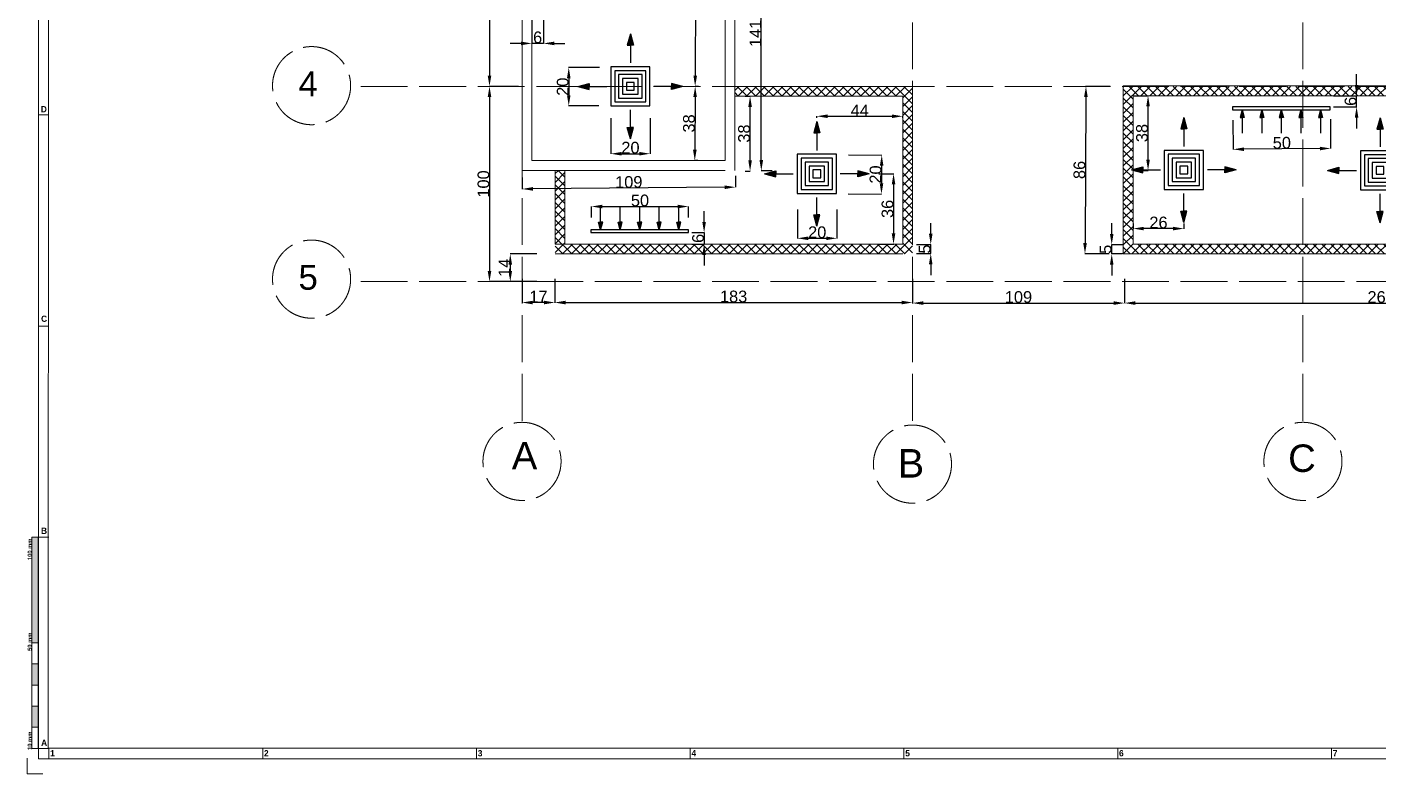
# Model space of a CAD drawing. Header units: millimetres. Extents: x -21827 to 105345, y -60537 to 28563.
# Drawn here: x -21827 to 47420, y -60537 to -22292 of the extents above; entities that cross this region are included whole.
import ezdxf

# ---------------------------------------------------------------- set-up
doc = ezdxf.new("R2010")
doc.units = ezdxf.units.MM
doc.header["$LTSCALE"] = 10
doc.linetypes.add('ACAD_ISO02W100', pattern=[15, 12, -3])
doc.linetypes.add('DASHED2', pattern=[9.525, 6.35, -3.175])
doc.layers.get('0').update_dxf_attribs({"color": 250})
doc.layers.add('axis', color=253, linetype='ACAD_ISO02W100', transparency=0.8)
for name, color, linetype in [('Banda', 7, 'Continuous'), ('Diffusser', 160, 'Continuous'), ('inlet', 1, 'Continuous'), ('SYMBOOL', 253, 'Continuous')]:
    doc.layers.add(name, color=color, linetype=linetype)
doc.styles.add('MtXpl_Bahnschrift_Se', font='')
doc.styles.get("Standard").update_dxf_attribs({"font": 'arial.ttf'})
doc.styles.get('MtXpl_Bahnschrift_Se').set_extended_font_data('Bahnschrift SemiBold')
doc.dimstyles.new('task1', dxfattribs={"dimtxt": 600, "dimasz": 550, "dimexe": 8, "dimexo": 180, "dimgap": 1, "dimtad": 1, "dimdec": 0, "dimlfac": 0.01, "dimtxsty": 'Standard', "dimcen": 2.5, "dimclrd": 74, "dimclre": 74, "dimclrt": 74, "dimadec": 0, "dimazin": 0, "dimtfac": 1, "dimtdec": 0, "dimtmove": 0, "dimatfit": 3, "dimfxl": 1, "dimarcsym": 0})

# ---------------------------------------------------------------- blocks, each defined once
blk = doc.blocks.new('diffusser 200x200')
at = {"layer": 'Diffusser'}
h = blk.add_hatch(color=256, dxfattribs=at)
h.dxf.hatch_style = 1
h.paths.add_polyline_path([(0, 268.3), (-15.5, 210.4), (0, 210.4), (15.5, 210.4)])
h = blk.add_hatch(color=256, dxfattribs=at)
h.dxf.hatch_style = 1
h.paths.add_polyline_path([(-268.3, 0), (-210.4, -15.5), (-210.4, 0), (-210.4, 15.5)])
h = blk.add_hatch(color=256, dxfattribs=at)
h.dxf.hatch_style = 1
h.paths.add_polyline_path([(268.3, 0), (210.4, 15.5), (210.4, 0), (210.4, -15.5)])
h = blk.add_hatch(color=256, dxfattribs=at)
h.dxf.hatch_style = 1
h.paths.add_polyline_path([(0, -268.3), (15.5, -210.4), (0, -210.4), (-15.5, -210.4)])
for p, q in [((0, 268.3), (-15.5, 210.4)), ((-15.5, 210.4), (0, 210.4)), ((0, 268.3), (15.5, 210.4)), ((15.5, 210.4), (0, 210.4)), ((0, 210.4), (0, 120.4)), ((-268.3, 0), (-210.4, 15.5)), ((-210.4, 15.5), (-210.4, 0)), ((-210.4, 0), (-120.4, 0)), ((268.3, 0), (210.4, 15.5)), ((210.4, 15.5), (210.4, 0)), ((-268.3, 0), (-210.4, -15.5)), ((-210.4, -15.5), (-210.4, 0)), ((210.4, 0), (120.4, 0)), ((268.3, 0), (210.4, -15.5)), ((210.4, -15.5), (210.4, 0)), ((0, -210.4), (0, -120.4)), ((0, -268.3), (-15.5, -210.4)), ((-15.5, -210.4), (0, -210.4)), ((0, -268.3), (15.5, -210.4)), ((15.5, -210.4), (0, -210.4))]:
    blk.add_line(p, q, dxfattribs=at)
for points in [[(-100, -100), (100, -100), (100, 100), (-100, 100)], [(-80, -80), (80, -80), (80, 80), (-80, 80)], [(-60, -60), (60, -60), (60, 60), (-60, 60)], [(-60, -60), (60, -60), (60, 60), (-60, 60)], [(-40, -40), (40, -40), (40, 40), (-40, 40)], [(-20, -20), (20, -20), (20, 20), (-20, 20)]]:
    blk.add_lwpolyline(points, close=True, dxfattribs=at)
blk = doc.blocks.new('block2')
at = {"layer": 'inlet'}
h = blk.add_hatch(color=256, dxfattribs=at)
h.dxf.hatch_style = 1
h.paths.add_polyline_path([(-15, 450), (-53.6, 460.4), (-53.6, 450), (-53.6, 439.6)])
h = blk.add_hatch(color=256, dxfattribs=at)
h.dxf.hatch_style = 1
h.paths.add_polyline_path([(-15, 350), (-53.6, 360.4), (-53.6, 350), (-53.6, 339.6)])
h = blk.add_hatch(color=256, dxfattribs=at)
h.dxf.hatch_style = 1
h.paths.add_polyline_path([(-15, 250), (-53.6, 260.4), (-53.6, 250), (-53.6, 239.6)])
h = blk.add_hatch(color=256, dxfattribs=at)
h.dxf.hatch_style = 1
h.paths.add_polyline_path([(-15, 150), (-53.6, 160.4), (-53.6, 150), (-53.6, 139.6)])
h = blk.add_hatch(color=256, dxfattribs=at)
h.dxf.hatch_style = 1
h.paths.add_polyline_path([(-15, 50), (-53.6, 60.4), (-53.6, 50), (-53.6, 39.6)])
for p, q in [((-53.6, 450), (-133.6, 450)), ((-15, 450), (-53.6, 460.4)), ((-53.6, 460.4), (-53.6, 450)), ((-15, 450), (-53.6, 439.6)), ((-53.6, 439.6), (-53.6, 450)), ((-53.6, 350), (-133.6, 350)), ((-15, 350), (-53.6, 360.4)), ((-53.6, 360.4), (-53.6, 350)), ((-15, 350), (-53.6, 339.6)), ((-53.6, 339.6), (-53.6, 350)), ((-53.6, 250), (-133.6, 250)), ((-15, 250), (-53.6, 260.4)), ((-53.6, 260.4), (-53.6, 250)), ((-15, 250), (-53.6, 239.6)), ((-53.6, 239.6), (-53.6, 250)), ((-53.6, 150), (-133.6, 150)), ((-15, 150), (-53.6, 160.4)), ((-53.6, 160.4), (-53.6, 150)), ((-15, 150), (-53.6, 139.6)), ((-53.6, 139.6), (-53.6, 150)), ((-53.6, 50), (-133.6, 50)), ((-15, 50), (-53.6, 60.4)), ((-53.6, 60.4), (-53.6, 50)), ((-15, 50), (-53.6, 39.6)), ((-53.6, 39.6), (-53.6, 50))]:
    blk.add_line(p, q, dxfattribs=at)
blk.add_lwpolyline([(-15, 0), (0, 0), (0, 500), (-15, 500)], close=True, dxfattribs=at)
blk = doc.blocks.new('*D10')
at = {"color": 74, "lineweight": -2, "transparency": 16777216}
for p, q in [((3346, -15329), (1854, -15329)), ((1862, -15879), (1862, -24779)), ((3346, -25329), (1854, -25329))]:
    blk.add_line(p, q, dxfattribs=at)
at = {"color": 74, "lineweight": 100, "transparency": 16777216}
for points in [[(1770, -15879), (1953, -15879), (1862, -15329)], [(1770, -24779), (1953, -24779), (1862, -25329)]]:
    blk.add_solid(points, dxfattribs=at)
at = {"layer": 'Defpoints', "color": 0, "lineweight": 100, "transparency": 16777216}
for p in [(3526, -15329), (1862, -25329), (3526, -25329)]:
    blk.add_point(p, dxfattribs=at)
at = {"color": 74, "lineweight": 0, "transparency": 16777216, "insert": (1554, -20329), "char_height": 600, "attachment_point": 5, "rotation": 90}
blk.add_mtext('100', dxfattribs=at)
blk = doc.blocks.new('*D11')
at = {"color": 74, "lineweight": -2, "transparency": 16777216}
for p, q in [((3346, -25329), (1854, -25329)), ((1862, -25879), (1862, -34779)), ((3346, -35329), (1854, -35329))]:
    blk.add_line(p, q, dxfattribs=at)
at = {"color": 74, "lineweight": 100, "transparency": 16777216}
for points in [[(1770, -25879), (1953, -25879), (1862, -25329)], [(1770, -34779), (1953, -34779), (1862, -35329)]]:
    blk.add_solid(points, dxfattribs=at)
at = {"layer": 'Defpoints', "color": 0, "lineweight": 100, "transparency": 16777216}
for p in [(3526, -25329), (1862, -35329), (3526, -35329)]:
    blk.add_point(p, dxfattribs=at)
at = {"color": 74, "lineweight": 0, "transparency": 16777216, "insert": (1554, -30329), "char_height": 600, "attachment_point": 5, "rotation": 90}
blk.add_mtext('100', dxfattribs=at)
blk = doc.blocks.new('*D15')
at = {"color": 74, "lineweight": -2, "transparency": 16777216}
for p, q in [((12365, -15330), (12456, -15331)), ((12445, -15881), (12398, -24779)), ((12570, -25330), (12403, -25329))]:
    blk.add_line(p, q, dxfattribs=at)
at = {"color": 74, "lineweight": 100, "transparency": 16777216}
for points in [[(12353, -15880), (12536, -15881), (12448, -15331)], [(12306, -24779), (12490, -24780), (12395, -25329)]]:
    blk.add_solid(points, dxfattribs=at)
at = {"layer": 'Defpoints', "color": 0, "lineweight": 100, "transparency": 16777216}
for p in [(12185, -15329), (12390, -25329), (12395, -25329)]:
    blk.add_point(p, dxfattribs=at)
at = {"color": 74, "lineweight": 0, "transparency": 16777216, "insert": (12114, -20328), "char_height": 600, "attachment_point": 5, "rotation": 89.69947}
blk.add_mtext('100', dxfattribs=at)
blk = doc.blocks.new('*D16')
at = {"color": 74, "lineweight": -2, "transparency": 16777216}
for p, q in [((12570, -25330), (12403, -25329)), ((12392, -25879), (12378, -28578)), ((12530, -29128), (12367, -29128))]:
    blk.add_line(p, q, dxfattribs=at)
at = {"color": 74, "lineweight": 100, "transparency": 16777216}
for points in [[(12301, -25879), (12484, -25880), (12395, -25329)], [(12286, -28577), (12470, -28578), (12375, -29128)]]:
    blk.add_solid(points, dxfattribs=at)
at = {"layer": 'Defpoints', "color": 0, "lineweight": 100, "transparency": 16777216}
for p in [(12390, -25329), (12375, -29128), (12710, -29129)]:
    blk.add_point(p, dxfattribs=at)
at = {"color": 74, "lineweight": 0, "transparency": 16777216, "insert": (12078, -27227), "char_height": 600, "attachment_point": 5, "rotation": 89.69947}
blk.add_mtext('38', dxfattribs=at)
blk = doc.blocks.new('*D17')
at = {"color": 74, "lineweight": -2, "transparency": 16777216}
for p, q in [((8075, -26951), (8075, -28787)), ((10085, -26951), (10085, -28787)), ((8625, -28779), (9535, -28779))]:
    blk.add_line(p, q, dxfattribs=at)
at = {"color": 74, "lineweight": 100, "transparency": 16777216}
for points in [[(8625, -28687), (8625, -28870), (8075, -28779)], [(9535, -28687), (9535, -28870), (10085, -28779)]]:
    blk.add_solid(points, dxfattribs=at)
at = {"layer": 'Defpoints', "color": 0, "lineweight": 100, "transparency": 16777216}
for p in [(8075, -26771), (10085, -26771), (10085, -28779)]:
    blk.add_point(p, dxfattribs=at)
at = {"color": 74, "lineweight": 0, "transparency": 16777216, "insert": (9080, -28471), "char_height": 600, "attachment_point": 5}
blk.add_mtext('20', dxfattribs=at)
blk = doc.blocks.new('*D18')
at = {"color": 74, "lineweight": -2, "transparency": 16777216}
for p, q in [((7494, -24362), (5912, -24362)), ((5920, -24912), (5920, -25783)), ((7457, -26333), (5912, -26333))]:
    blk.add_line(p, q, dxfattribs=at)
at = {"color": 74, "lineweight": 100, "transparency": 16777216}
for points in [[(5828, -24912), (6012, -24912), (5920, -24362)], [(5828, -25783), (6012, -25783), (5920, -26333)]]:
    blk.add_solid(points, dxfattribs=at)
at = {"layer": 'Defpoints', "color": 0, "lineweight": 100, "transparency": 16777216}
for p in [(7674, -24362), (5920, -26333), (7637, -26333)]:
    blk.add_point(p, dxfattribs=at)
at = {"color": 74, "lineweight": 0, "transparency": 16777216, "insert": (5613, -25347), "char_height": 600, "attachment_point": 5, "rotation": 90}
blk.add_mtext('20', dxfattribs=at)
blk = doc.blocks.new('*D19')
at = {"color": 74, "lineweight": -2, "transparency": 16777216}
for p, q in [((4026, -21561), (4026, -23139)), ((4626, -21561), (4626, -23139)), ((3476, -23131), (2926, -23131)), ((4626, -23131), (4026, -23131)), ((5176, -23131), (5726, -23131))]:
    blk.add_line(p, q, dxfattribs=at)
at = {"color": 74, "lineweight": 100, "transparency": 16777216}
for points in [[(3476, -23039), (3476, -23223), (4026, -23131)], [(5176, -23039), (5176, -23223), (4626, -23131)]]:
    blk.add_solid(points, dxfattribs=at)
at = {"layer": 'Defpoints', "color": 0, "lineweight": 100, "transparency": 16777216}
for p in [(4026, -21381), (4626, -21381), (4026, -23131)]:
    blk.add_point(p, dxfattribs=at)
at = {"color": 74, "lineweight": 0, "transparency": 16777216, "insert": (4326, -22824), "char_height": 600, "attachment_point": 5}
blk.add_mtext('6', dxfattribs=at)
blk = doc.blocks.new('*D28')
at = {"color": 74, "lineweight": -2, "transparency": 16777216}
for p, q in [((3526, -35191), (3526, -36407)), ((5204, -35191), (5204, -36407)), ((4654, -36399), (4076, -36399))]:
    blk.add_line(p, q, dxfattribs=at)
at = {"color": 74, "lineweight": 100, "transparency": 16777216}
for points in [[(4076, -36307), (4076, -36491), (3526, -36399)], [(4654, -36307), (4654, -36491), (5204, -36399)]]:
    blk.add_solid(points, dxfattribs=at)
at = {"layer": 'Defpoints', "color": 0, "lineweight": 100, "transparency": 16777216}
for p in [(3526, -35011), (5204, -35011), (3526, -36399)]:
    blk.add_point(p, dxfattribs=at)
at = {"color": 74, "lineweight": 0, "transparency": 16777216, "insert": (4365, -36097), "char_height": 600, "attachment_point": 5}
blk.add_mtext('17', dxfattribs=at)
blk = doc.blocks.new('*D29')
at = {"color": 74, "lineweight": -2, "transparency": 16777216}
for p, q in [((5204, -35191), (5204, -36407)), ((23526, -35191), (23526, -36407)), ((5754, -36399), (22976, -36399))]:
    blk.add_line(p, q, dxfattribs=at)
at = {"color": 74, "lineweight": 100, "transparency": 16777216}
for points in [[(5754, -36307), (5754, -36491), (5204, -36399)], [(22976, -36307), (22976, -36491), (23526, -36399)]]:
    blk.add_solid(points, dxfattribs=at)
at = {"layer": 'Defpoints', "color": 0, "lineweight": 100, "transparency": 16777216}
for p in [(5204, -35011), (23526, -35011), (23526, -36399)]:
    blk.add_point(p, dxfattribs=at)
at = {"color": 74, "lineweight": 0, "transparency": 16777216, "insert": (14365, -36092), "char_height": 600, "attachment_point": 5}
blk.add_mtext('183', dxfattribs=at)
blk = doc.blocks.new('*D30')
at = {"color": 74, "lineweight": -2, "transparency": 16777216}
for p, q in [((23526, -35191), (23526, -36435)), ((34384, -35191), (34384, -36435)), ((24076, -36427), (33834, -36427))]:
    blk.add_line(p, q, dxfattribs=at)
at = {"color": 74, "lineweight": 100, "transparency": 16777216}
for points in [[(24076, -36335), (24076, -36519), (23526, -36427)], [(33834, -36335), (33834, -36519), (34384, -36427)]]:
    blk.add_solid(points, dxfattribs=at)
at = {"layer": 'Defpoints', "color": 0, "lineweight": 100, "transparency": 16777216}
for p in [(23526, -35011), (34384, -35011), (34384, -36427)]:
    blk.add_point(p, dxfattribs=at)
at = {"color": 74, "lineweight": 0, "transparency": 16777216, "insert": (28955, -36120), "char_height": 600, "attachment_point": 5}
blk.add_mtext('109', dxfattribs=at)
blk = doc.blocks.new('*D31')
at = {"color": 74, "lineweight": -2, "transparency": 16777216}
for p, q in [((34384, -35191), (34384, -36435)), ((60682, -35191), (60682, -36435)), ((34934, -36427), (60132, -36427))]:
    blk.add_line(p, q, dxfattribs=at)
at = {"color": 74, "lineweight": 100, "transparency": 16777216}
for points in [[(34934, -36335), (34934, -36519), (34384, -36427)], [(60132, -36335), (60132, -36519), (60682, -36427)]]:
    blk.add_solid(points, dxfattribs=at)
at = {"layer": 'Defpoints', "color": 0, "lineweight": 100, "transparency": 16777216}
for p in [(34384, -35011), (60682, -35011), (60682, -36427)]:
    blk.add_point(p, dxfattribs=at)
at = {"color": 74, "lineweight": 0, "transparency": 16777216, "insert": (47533, -36120), "char_height": 600, "attachment_point": 5}
blk.add_mtext('263', dxfattribs=at)
blk = doc.blocks.new('*D33')
at = {"color": 74, "lineweight": -2, "transparency": 16777216}
for p, q in [((3528, -30003), (3533, -30592)), ((14459, -29910), (14464, -30499)), ((13914, -30495), (4083, -30579))]:
    blk.add_line(p, q, dxfattribs=at)
at = {"color": 74, "lineweight": 100, "transparency": 16777216}
for points in [[(13913, -30404), (13914, -30587), (14464, -30491)], [(4082, -30487), (4083, -30671), (3533, -30584)]]:
    blk.add_solid(points, dxfattribs=at)
at = {"layer": 'Defpoints', "color": 0, "lineweight": 100, "transparency": 16777216}
for p in [(14457, -29730), (3526, -29823), (3533, -30584)]:
    blk.add_point(p, dxfattribs=at)
at = {"color": 74, "lineweight": 0, "transparency": 16777216, "insert": (8995, -30230), "char_height": 600, "attachment_point": 5, "rotation": 0.48769}
blk.add_mtext('109', dxfattribs=at)
blk = doc.blocks.new('*D34')
at = {"color": 74, "lineweight": -2, "transparency": 16777216}
for p, q in [((7086, -32046), (7086, -31474)), ((7636, -31482), (11502, -31482)), ((12052, -32046), (12052, -31474))]:
    blk.add_line(p, q, dxfattribs=at)
at = {"color": 74, "lineweight": 100, "transparency": 16777216}
for points in [[(7636, -31390), (7636, -31574), (7086, -31482)], [(11502, -31390), (11502, -31574), (12052, -31482)]]:
    blk.add_solid(points, dxfattribs=at)
at = {"layer": 'Defpoints', "color": 0, "lineweight": 100, "transparency": 16777216}
for p in [(12052, -31482), (7086, -32226), (12052, -32226)]:
    blk.add_point(p, dxfattribs=at)
at = {"color": 74, "lineweight": 0, "transparency": 16777216, "insert": (9569, -31175), "char_height": 600, "attachment_point": 5}
blk.add_mtext('50', dxfattribs=at)
blk = doc.blocks.new('*D35')
at = {"color": 74, "lineweight": -2, "transparency": 16777216}
for p, q in [((18626, -26946), (18626, -26853)), ((19176, -26861), (22476, -26861)), ((23026, -26946), (23026, -26853))]:
    blk.add_line(p, q, dxfattribs=at)
at = {"color": 74, "lineweight": 100, "transparency": 16777216}
for points in [[(19176, -26769), (19176, -26952), (18626, -26861)], [(22476, -26769), (22476, -26952), (23026, -26861)]]:
    blk.add_solid(points, dxfattribs=at)
at = {"layer": 'Defpoints', "color": 0, "lineweight": 100, "transparency": 16777216}
for p in [(23026, -26861), (18626, -27126), (23026, -27126)]:
    blk.add_point(p, dxfattribs=at)
at = {"color": 74, "lineweight": 0, "transparency": 16777216, "insert": (20826, -26560), "char_height": 600, "attachment_point": 5}
blk.add_mtext('44', dxfattribs=at)
blk = doc.blocks.new('*D36')
at = {"color": 74, "lineweight": -2, "transparency": 16777216}
for p, q in [((20255, -28832), (21959, -28845)), ((21947, -29395), (21940, -30295)), ((20239, -30832), (21944, -30845))]:
    blk.add_line(p, q, dxfattribs=at)
at = {"color": 74, "lineweight": 100, "transparency": 16777216}
for points in [[(21856, -29394), (22039, -29395), (21951, -28845)], [(21849, -30294), (22032, -30296), (21936, -30845)]]:
    blk.add_solid(points, dxfattribs=at)
at = {"layer": 'Defpoints', "color": 0, "lineweight": 100, "transparency": 16777216}
for p in [(20075, -28830), (20059, -30831), (21936, -30845)]:
    blk.add_point(p, dxfattribs=at)
at = {"color": 74, "lineweight": 0, "transparency": 16777216, "insert": (21636, -29843), "char_height": 600, "attachment_point": 5, "rotation": 89.55554}
blk.add_mtext('20', dxfattribs=at)
blk = doc.blocks.new('*D37')
at = {"color": 74, "lineweight": -2, "transparency": 16777216}
for p, q in [((17638, -31631), (17638, -33118)), ((19656, -31631), (19656, -33118)), ((18188, -33110), (19106, -33110))]:
    blk.add_line(p, q, dxfattribs=at)
at = {"color": 74, "lineweight": 100, "transparency": 16777216}
for points in [[(18188, -33018), (18188, -33202), (17638, -33110)], [(19106, -33018), (19106, -33202), (19656, -33110)]]:
    blk.add_solid(points, dxfattribs=at)
at = {"layer": 'Defpoints', "color": 0, "lineweight": 100, "transparency": 16777216}
for p in [(17638, -31451), (19656, -31451), (19656, -33110)]:
    blk.add_point(p, dxfattribs=at)
at = {"color": 74, "lineweight": 0, "transparency": 16777216, "insert": (18647, -32803), "char_height": 600, "attachment_point": 5}
blk.add_mtext('20', dxfattribs=at)
blk = doc.blocks.new('*D38')
at = {"color": 74, "lineweight": -2, "transparency": 16777216}
for p, q in [((4286, -33911), (2918, -33911)), ((2926, -34461), (2926, -34779)), ((4286, -35329), (2918, -35329))]:
    blk.add_line(p, q, dxfattribs=at)
at = {"color": 74, "lineweight": 100, "transparency": 16777216}
for points in [[(2834, -34461), (3017, -34461), (2926, -33911)], [(2834, -34779), (3017, -34779), (2926, -35329)]]:
    blk.add_solid(points, dxfattribs=at)
at = {"layer": 'Defpoints', "color": 0, "lineweight": 100, "transparency": 16777216}
for p in [(4466, -33911), (2926, -35329), (4466, -35329)]:
    blk.add_point(p, dxfattribs=at)
at = {"color": 74, "lineweight": 0, "transparency": 16777216, "insert": (2623, -34620), "char_height": 600, "attachment_point": 5, "rotation": 90}
blk.add_mtext('14', dxfattribs=at)
blk = doc.blocks.new('*D39')
at = {"color": 74, "lineweight": -2, "transparency": 16777216}
for p, q in [((14950, -25829), (15216, -25829)), ((15208, -29115), (15208, -26379)), ((14950, -29665), (15216, -29665))]:
    blk.add_line(p, q, dxfattribs=at)
at = {"color": 74, "lineweight": 100, "transparency": 16777216}
for points in [[(15117, -26379), (15300, -26379), (15208, -25829)], [(15117, -29115), (15300, -29115), (15208, -29665)]]:
    blk.add_solid(points, dxfattribs=at)
at = {"layer": 'Defpoints', "color": 0, "lineweight": 100, "transparency": 16777216}
for p in [(14770, -25829), (15208, -25829), (14770, -29665)]:
    blk.add_point(p, dxfattribs=at)
at = {"color": 74, "lineweight": 0, "transparency": 16777216, "insert": (14901, -27747), "char_height": 600, "attachment_point": 5, "rotation": 90}
blk.add_mtext('38', dxfattribs=at)
blk = doc.blocks.new('*D40')
at = {"color": 74, "lineweight": -2, "transparency": 16777216}
for p, q in [((16342, -15578), (15775, -15578)), ((15783, -29104), (15783, -16128)), ((16342, -29654), (15775, -29654))]:
    blk.add_line(p, q, dxfattribs=at)
at = {"color": 74, "lineweight": 100, "transparency": 16777216}
for points in [[(15691, -16128), (15875, -16128), (15783, -15578)], [(15691, -29104), (15875, -29104), (15783, -29654)]]:
    blk.add_solid(points, dxfattribs=at)
at = {"layer": 'Defpoints', "color": 0, "lineweight": 100, "transparency": 16777216}
for p in [(15783, -15578), (16522, -15578), (16522, -29654)]:
    blk.add_point(p, dxfattribs=at)
at = {"color": 74, "lineweight": 0, "transparency": 16777216, "insert": (15481, -22616), "char_height": 600, "attachment_point": 5, "rotation": 90}
blk.add_mtext('141', dxfattribs=at)
blk = doc.blocks.new('*D41')
at = {"color": 74, "lineweight": -2, "transparency": 16777216}
for start, end in [(296.77184, 37.2827), (279.73205, 292.70697)]:
    blk.add_arc((14426, -15329), 3242, start, end, dxfattribs=at)
at = {"color": 74, "lineweight": 100, "transparency": 16777216}
for points in [[(16938, -13427), (17074, -13304), (16637, -12958)], [(14982, -18616), (14966, -18433), (14426, -18571)]]:
    blk.add_solid(points, dxfattribs=at)
at = {"layer": 'Defpoints', "color": 0, "lineweight": 100, "transparency": 16777216}
for p in [(23732, -5345), (14426, -15349), (14440, -15315), (16745, -17595), (14426, -29629)]:
    blk.add_point(p, dxfattribs=at)
at = {"color": 74, "lineweight": 0, "transparency": 16777216, "insert": (17157, -16404), "char_height": 600, "attachment_point": 5, "rotation": 68.50738}
blk.add_mtext('138', dxfattribs=at)
blk = doc.blocks.new('*D43')
at = {"color": 74, "lineweight": -2, "transparency": 16777216}
for p, q in [((12853, -32268), (12853, -31718)), ((12233, -32818), (12861, -32818)), ((12853, -32818), (12853, -33409)), ((12233, -33409), (12861, -33409)), ((12853, -33959), (12853, -34509))]:
    blk.add_line(p, q, dxfattribs=at)
at = {"color": 74, "lineweight": 100, "transparency": 16777216}
for points in [[(12761, -32268), (12945, -32268), (12853, -32818)], [(12761, -33959), (12945, -33959), (12853, -33409)]]:
    blk.add_solid(points, dxfattribs=at)
at = {"layer": 'Defpoints', "color": 0, "lineweight": 100, "transparency": 16777216}
for p in [(12053, -32818), (12053, -33409), (12853, -33409)]:
    blk.add_point(p, dxfattribs=at)
at = {"color": 74, "lineweight": 0, "transparency": 16777216, "insert": (12546, -33114), "char_height": 600, "attachment_point": 5, "rotation": 90}
blk.add_mtext('6', dxfattribs=at)
blk = doc.blocks.new('*D70')
at = {"color": 74, "lineweight": -2, "transparency": 16777216}
for p, q in [((46274, -25259), (46274, -24709)), ((45099, -25809), (46282, -25809)), ((46274, -26383), (46274, -25809)), ((45099, -26383), (46282, -26383)), ((46274, -26933), (46274, -27483))]:
    blk.add_line(p, q, dxfattribs=at)
at = {"color": 74, "lineweight": 100, "transparency": 16777216}
for points in [[(46183, -25259), (46366, -25259), (46274, -25809)], [(46183, -26933), (46366, -26933), (46274, -26383)]]:
    blk.add_solid(points, dxfattribs=at)
at = {"layer": 'Defpoints', "color": 0, "lineweight": 100, "transparency": 16777216}
for p in [(44919, -25809), (46274, -25809), (44919, -26383)]:
    blk.add_point(p, dxfattribs=at)
at = {"color": 74, "lineweight": 0, "transparency": 16777216, "insert": (45967, -26096), "char_height": 600, "attachment_point": 5, "rotation": 90}
blk.add_mtext('6', dxfattribs=at)
blk = doc.blocks.new('*D71')
at = {"color": 74, "lineweight": -2, "transparency": 16777216}
for p, q in [((39940, -27056), (39954, -28562)), ((44930, -27011), (44944, -28516)), ((44394, -28513), (40504, -28549))]:
    blk.add_line(p, q, dxfattribs=at)
at = {"color": 74, "lineweight": 100, "transparency": 16777216}
for points in [[(40503, -28457), (40505, -28640), (39954, -28554)], [(44393, -28422), (44395, -28605), (44944, -28508)]]:
    blk.add_solid(points, dxfattribs=at)
at = {"layer": 'Defpoints', "color": 0, "lineweight": 100, "transparency": 16777216}
for p in [(39938, -26876), (44929, -26831), (39954, -28554)]:
    blk.add_point(p, dxfattribs=at)
at = {"color": 74, "lineweight": 0, "transparency": 16777216, "insert": (42446, -28224), "char_height": 600, "attachment_point": 5, "rotation": 0.52048}
blk.add_mtext('50', dxfattribs=at)
blk = doc.blocks.new('*D72')
at = {"color": 74, "lineweight": -2, "transparency": 16777216}
for p, q in [((34876, -25809), (35601, -25809)), ((35593, -29082), (35593, -26359)), ((34876, -29632), (35601, -29632))]:
    blk.add_line(p, q, dxfattribs=at)
at = {"color": 74, "lineweight": 100, "transparency": 16777216}
for points in [[(35502, -26359), (35685, -26359), (35593, -25809)], [(35502, -29082), (35685, -29082), (35593, -29632)]]:
    blk.add_solid(points, dxfattribs=at)
at = {"layer": 'Defpoints', "color": 0, "lineweight": 100, "transparency": 16777216}
for p in [(34826, -25809), (35593, -25809), (34826, -29632)]:
    blk.add_point(p, dxfattribs=at)
at = {"color": 74, "lineweight": 0, "transparency": 16777216, "insert": (35286, -27720), "char_height": 600, "attachment_point": 5, "rotation": 90}
blk.add_mtext('38', dxfattribs=at)
blk = doc.blocks.new('*D73')
at = {"color": 74, "lineweight": -2, "transparency": 16777216}
for p, q in [((34826, -32343), (34826, -32620)), ((37426, -32343), (37426, -32620)), ((36876, -32612), (35376, -32612))]:
    blk.add_line(p, q, dxfattribs=at)
at = {"color": 74, "lineweight": 100, "transparency": 16777216}
for points in [[(35376, -32520), (35376, -32703), (34826, -32612)], [(36876, -32520), (36876, -32703), (37426, -32612)]]:
    blk.add_solid(points, dxfattribs=at)
at = {"layer": 'Defpoints', "color": 0, "lineweight": 100, "transparency": 16777216}
for p in [(34826, -32293), (37426, -32293), (34826, -32612)]:
    blk.add_point(p, dxfattribs=at)
at = {"color": 74, "lineweight": 0, "transparency": 16777216, "insert": (36126, -32304), "char_height": 600, "attachment_point": 5}
blk.add_mtext('26', dxfattribs=at)
blk = doc.blocks.new('*D74')
at = {"color": 74, "lineweight": -2, "transparency": 16777216}
for p, q in [((33732, -32887), (33732, -32337)), ((34276, -33437), (33724, -33437)), ((34276, -33909), (33724, -33909)), ((33732, -33909), (33732, -33437)), ((33732, -34459), (33732, -35009))]:
    blk.add_line(p, q, dxfattribs=at)
at = {"color": 74, "lineweight": 100, "transparency": 16777216}
for points in [[(33641, -32887), (33824, -32887), (33732, -33437)], [(33641, -34459), (33824, -34459), (33732, -33909)]]:
    blk.add_solid(points, dxfattribs=at)
at = {"layer": 'Defpoints', "color": 0, "lineweight": 100, "transparency": 16777216}
for p in [(33732, -33437), (34326, -33437), (34326, -33909)]:
    blk.add_point(p, dxfattribs=at)
at = {"color": 74, "lineweight": 0, "transparency": 16777216, "insert": (33426, -33673), "char_height": 600, "attachment_point": 5, "rotation": 90}
blk.add_mtext('5', dxfattribs=at)
blk = doc.blocks.new('*D75')
at = {"color": 74, "lineweight": -2, "transparency": 16777216}
for p, q in [((24462, -32879), (24462, -32329)), ((23725, -33429), (24470, -33429)), ((23725, -33893), (24470, -33893)), ((24462, -33893), (24462, -33429)), ((24462, -34443), (24462, -34993))]:
    blk.add_line(p, q, dxfattribs=at)
at = {"color": 74, "lineweight": 100, "transparency": 16777216}
for points in [[(24370, -32879), (24553, -32879), (24462, -33429)], [(24370, -34443), (24553, -34443), (24462, -33893)]]:
    blk.add_solid(points, dxfattribs=at)
at = {"layer": 'Defpoints', "color": 0, "lineweight": 100, "transparency": 16777216}
for p in [(23675, -33429), (23675, -33893), (24462, -33429)]:
    blk.add_point(p, dxfattribs=at)
at = {"color": 74, "lineweight": 0, "transparency": 16777216, "insert": (24156, -33661), "char_height": 600, "attachment_point": 5, "rotation": 90}
blk.add_mtext('5', dxfattribs=at)
blk = doc.blocks.new('*D76')
at = {"color": 74, "lineweight": -2, "transparency": 16777216}
for p, q in [((21800, -29801), (22564, -29801)), ((22556, -30351), (22556, -32859)), ((21800, -33409), (22564, -33409))]:
    blk.add_line(p, q, dxfattribs=at)
at = {"color": 74, "lineweight": 100, "transparency": 16777216}
for points in [[(22464, -30351), (22648, -30351), (22556, -29801)], [(22464, -32859), (22648, -32859), (22556, -33409)]]:
    blk.add_solid(points, dxfattribs=at)
at = {"layer": 'Defpoints', "color": 0, "lineweight": 100, "transparency": 16777216}
for p in [(21750, -29801), (21750, -33409), (22556, -33409)]:
    blk.add_point(p, dxfattribs=at)
at = {"color": 74, "lineweight": 0, "transparency": 16777216, "insert": (22248, -31605), "char_height": 600, "attachment_point": 5, "rotation": 90}
blk.add_mtext('36', dxfattribs=at)
blk = doc.blocks.new('*D77')
at = {"color": 74, "lineweight": -2, "transparency": 16777216}
for p, q in [((33654, -25329), (32405, -25322)), ((32410, -25872), (32365, -33351)), ((33602, -33909), (32354, -33901))]:
    blk.add_line(p, q, dxfattribs=at)
at = {"color": 74, "lineweight": 100, "transparency": 16777216}
for points in [[(32318, -25871), (32501, -25872), (32413, -25322)], [(32274, -33351), (32457, -33352), (32362, -33901)]]:
    blk.add_solid(points, dxfattribs=at)
at = {"layer": 'Defpoints', "color": 0, "lineweight": 100, "transparency": 16777216}
for p in [(33704, -25329), (32362, -33901), (33652, -33909)]:
    blk.add_point(p, dxfattribs=at)
at = {"color": 74, "lineweight": 0, "transparency": 16777216, "insert": (32080, -29610), "char_height": 600, "attachment_point": 5, "rotation": 89.65837}
blk.add_mtext('86', dxfattribs=at)
blk = doc.blocks.new('Title Block')
at = {"layer": 'Banda', "lineweight": 0}
h = blk.add_hatch(color=1, dxfattribs=at)
h.paths.add_polyline_path([(-17740.5, 948.8), (-17785.7, 948.8), (-17785.7, 1712.3), (-17740.5, 1712.3)], flags=0)
h.paths.add_polyline_path([(-17740.5, 643.4), (-17785.7, 643.4), (-17785.7, 796.1), (-17740.5, 796.1)], flags=0)
h.paths.add_polyline_path([(-17740.5, 337.9), (-17785.7, 337.9), (-17785.7, 490.6), (-17740.5, 490.6)], flags=0)
at = {"color": 251, "lineweight": 0, "true_color": 0x636466, "transparency": 33554495}
for p, q in [((-17737, 12477.5), (-17737, 109.8)), ((-17661.6, 12477.5), (-17666.5, 187.6)), ((-17737, 109.8), (-83, 109.8)), ((-2156.8, 185.2), (-17666.5, 187.6))]:
    blk.add_line(p, q, dxfattribs=at)
at = {"layer": 'Banda', "color": 1, "lineweight": 0}
for p, q in [((-17737, 4766.5), (-17661.6, 4766.5)), ((-17737, 3239.4), (-17661.6, 3239.4)), ((-17785.7, 1712.3), (-17785.7, 948.8)), ((-17740.5, 948.8), (-17740.5, 1712.3)), ((-17737, 1712.3), (-17661.6, 1712.3)), ((-17785.7, 796.1), (-17785.7, 643.4)), ((-17740.5, 643.4), (-17740.5, 796.1)), ((-17785.7, 490.6), (-17785.7, 337.9)), ((-17740.5, 337.9), (-17740.5, 490.6)), ((-17820, 0), (-17820, 113.1)), ((-17740.5, 185.2), (-17785.7, 185.2)), ((-17737, 185.2), (-17661.6, 185.2)), ((-17661.6, 109.8), (-17661.6, 185.2)), ((-16114.9, 109.8), (-16114.9, 185.2)), ((-14568.2, 109.8), (-14568.2, 185.2)), ((-13021.5, 109.8), (-13021.5, 185.2)), ((-11474.8, 109.8), (-11474.8, 185.2)), ((-9928.1, 109.8), (-9928.1, 185.2)), ((-8381.4, 109.8), (-8381.4, 185.2)), ((-17706.9, 0), (-17820, 0))]:
    blk.add_line(p, q, dxfattribs=at)
at = {"layer": 'Banda', "color": 18, "lineweight": 0, "true_color": 0x000000}
for p, q in [((-17740.5, 1712.3), (-17785.7, 1712.3)), ((-17785.7, 1712.3), (-17740.5, 1712.3)), ((-17785.7, 185.2), (-17785.7, 1712.3)), ((-17740.5, 1712.3), (-17740.5, 185.2)), ((-17785.7, 948.8), (-17740.5, 948.8)), ((-17785.7, 948.8), (-17740.5, 948.8)), ((-17740.5, 796.1), (-17785.7, 796.1)), ((-17785.7, 796.1), (-17740.5, 796.1)), ((-17785.7, 643.4), (-17740.5, 643.4)), ((-17785.7, 643.4), (-17740.5, 643.4)), ((-17740.5, 490.6), (-17785.7, 490.6)), ((-17785.7, 490.6), (-17740.5, 490.6)), ((-17785.7, 337.9), (-17740.5, 337.9)), ((-17785.7, 337.9), (-17740.5, 337.9)), ((-17785.7, 185.2), (-17740.5, 185.2))]:
    blk.add_line(p, q, dxfattribs=at)
at = {"layer": 'Banda', "color": 7, "linetype": 'DASHED2', "lineweight": 0, "style": 'MtXpl_Bahnschrift_Se'}
for s, p in [('100 mm', (-17785.6, 1547.1)), ('50 mm', (-17785.6, 890.1)), ('10 mm', (-17785.6, 173.8))]:
    blk.add_text(s, height=30.17, rotation=90, dxfattribs=at).set_placement(p)
at = {"layer": 'Banda', "color": 18, "linetype": 'DASHED2', "lineweight": 0, "true_color": 0x000000, "char_height": 45.2, "attachment_point": 1, "style": 'MtXpl_Bahnschrift_Se'}
for s, insert, width in [('D', (-17720.1, 4831.1), 55.621), ('C', (-17718.5, 3315.4), 55.621), ('B', (-17718.5, 1781.4), 51.993), ('A', (-17718.5, 247.9), 51.993), ('1', (-17652.4, 172.5), 43.529), ('2', (-16105.6, 172.5), 43.529), ('3', (-14558.9, 172.5), 43.529), ('4', (-13012.2, 172.5), 43.529), ('5', (-11465.5, 172.5), 43.529), ('6', (-9918.8, 172.5), 43.529), ('7', (-8372.1, 172.5), 43.529)]:
    blk.add_mtext(s, dxfattribs=dict(at, insert=insert, width=width))

msp = doc.modelspace()

# ---------------------------------------------------------------- hatches: boundary and pattern name
at = {"lineweight": 0, "true_color": 0x642165}
h = msp.add_hatch(dxfattribs=at)
h.set_pattern_fill('ANSI37', color=219, scale=100)
h.set_pattern_definition([(45, (-31735.64, -42035.45), (-224.5064, 224.5064), []), (135, (-31735.64, -42035.45), (-224.5064, -224.5064), [])])
h.paths.add_polyline_path([(63526.2, 4670.6), (52526.2, 4670.6), (52526.2, -5329.4), (53026.2, -5329.4), (53026.2, 4170.6), (63026.2, 4170.6), (63026.2, -5329.4), (63526.2, -5329.4)])
h.paths.add_polyline_path([(63526.2, -5329.4), (63026.2, -5329.4), (63026.2, -14096.3), (63526.2, -14096.3)])
h.paths.add_polyline_path([(63526.2, -14096.3), (63026.2, -14096.3), (63026.2, -25329.4), (63526.2, -25329.4)])
h.paths.add_polyline_path([(53026.2, -5329.4), (52526.2, -5329.4), (52526.2, -14096.3), (53026.2, -14096.3)])
h.paths.add_polyline_path([(53026.2, -14096.3), (52526.2, -14096.3), (52526.2, -25329.4), (53026.2, -25329.4)])
h.paths.add_polyline_path([(53026.2, -25329.4), (34326.2, -25329.4), (34326.2, -28780.9), (34826.2, -28780.9), (34826.2, -25809.2), (53026.2, -25809.2)])
h.paths.add_polyline_path([(63526.2, -25329.4), (63026.2, -25329.4), (63026.2, -29109.2), (60126.2, -29109.2), (60126.2, -29607), (60209.7, -29629.4), (60126.2, -29651.8), (60126.2, -33409.2), (34826.2, -33409.2), (34826.2, -29631.5), (34742.7, -29609.2), (34826.2, -29586.8), (34826.2, -28780.9), (34326.2, -28780.9), (34326.2, -33909.2), (60626.2, -33909.2), (60626.2, -29609.2), (63526.2, -29609.2)])
h = msp.add_hatch(dxfattribs=at)
h.set_pattern_fill('ANSI37', color=219, scale=100)
h.paths.add_polyline_path([(23526.2, -25329.4), (14426.2, -25329.4), (14426.2, -25829.4), (23026.2, -25829.4), (23026.2, -33409.2), (5726.2, -33409.2), (5726.2, -29629.4), (5226.2, -29629.4), (5226.2, -33909.2), (23026.2, -33909.2), (23526.2, -33909.2), (23526.2, -25829.4)])
h = msp.add_hatch(dxfattribs=at)
h.set_pattern_fill('ANSI37', color=219, scale=100)
h.paths.add_polyline_path([(23526.2, -25329.4), (14426.2, -25329.4), (14426.2, -25829.4), (23026.2, -25829.4), (23026.2, -33409.2), (5726.2, -33409.2), (5726.2, -29629.4), (5226.2, -29629.4), (5226.2, -33909.2), (23026.2, -33909.2), (23526.2, -33909.2), (23526.2, -25829.4)])

# ---------------------------------------------------------------- linework, layer by layer
at = {"lineweight": 0}
for p, q in [((3526.2, -29629.4), (3526.2, 4670.6)), ((4026.2, -29129.4), (4026.2, 4670.6)), ((13926.2, -29129.4), (13926.2, -15348.8)), ((14426.2, -29629.4), (14426.2, -15349.1)), ((23026.2, -25329.4), (14426.2, -25329.4)), ((34326.2, -33909.2), (34326.2, -25309.2)), ((34326.2, -25309.2), (52526.2, -25309.2)), ((23026.2, -25829.4), (14426.2, -25829.4)), ((23026.2, -33409.2), (23026.2, -25829.4)), ((23526.2, -33409.2), (23526.2, -25829.4)), ((34826.2, -33409.2), (34826.2, -25809.2)), ((34826.2, -25809.2), (53026.2, -25809.2)), ((5726.2, -29629.4), (3526.2, -29629.4)), ((5726.2, -29129.4), (4026.2, -29129.4)), ((13926.2, -29129.4), (5226.2, -29129.4)), ((13926.2, -29629.4), (5226.2, -29629.4)), ((5226.2, -33409.2), (5226.2, -29629.4)), ((5726.2, -33409.2), (5726.2, -29629.4)), ((5226.2, -33409.2), (23026.2, -33409.2)), ((5226.2, -33909.2), (23026.2, -33909.2)), ((60626.2, -33909.2), (34326.2, -33909.2)), ((60126.2, -33409.2), (34826.2, -33409.2))]:
    msp.add_line(p, q, dxfattribs=at)
at = {"layer": 'axis', "lineweight": 0, "ltscale": 20}
for p, q in [((3526.2, 10947.8), (3526.2, -42538.8)), ((23526.2, 10947.8), (23526.2, -42538.8)), ((43526.2, 10947.8), (43526.2, -42538.8)), ((72661.7, -25329.4), (-5254.7, -25329.4)), ((72661.7, -35329.4), (-5254.7, -35329.4)), ((72661.7, -35329.4), (-5254.7, -35329.4))]:
    msp.add_line(p, q, dxfattribs=at)
for centre in [(-7252.8, -25293.2), (-7252.8, -35200.4), (3526.2, -44532.5), (23526.2, -44672.7), (43526.2, -44531.8)]:
    msp.add_circle(centre, 2000, dxfattribs=at)

# ---------------------------------------------------------------- block references
at = {"layer": 'Diffusser', "lineweight": 0, "xscale": 10, "yscale": 10, "zscale": 10}
for p in [(9075.7, -25329.4), (37426.2, -29609.2), (47474.7, -29629.4)]:
    msp.add_blockref('diffusser 200x200', p, dxfattribs=at)
at = {"layer": 'Diffusser', "linetype": 'ACAD_ISO02W100', "lineweight": 0, "xscale": 10, "yscale": 10, "zscale": 10}
msp.add_blockref('diffusser 200x200', (18626.2, -29809.2), dxfattribs=at)
at = {"layer": 'inlet', "color": 18, "lineweight": 0, "true_color": 0x000000, "xscale": 7.079124579124575, "yscale": 7.079124579124575, "zscale": 7.079124579124575}
msp.add_blockref('Title Block', (104322.7, -60537.2), dxfattribs=at)
at = {"layer": 'inlet', "lineweight": 0, "xscale": 10, "yscale": 10, "zscale": 10, "rotation": 90}
msp.add_blockref('block2', (44918.9, -26383.5), dxfattribs=at)
at = {"layer": 'inlet', "linetype": 'ACAD_ISO02W100', "lineweight": 0, "xscale": 10, "yscale": 10, "zscale": 10, "rotation": 270.0000000000009}
msp.add_blockref('block2', (7053.4, -32818.3), dxfattribs=at)

# ---------------------------------------------------------------- texts
at = {"color": 1, "lineweight": 0, "style": 'MtXpl_Bahnschrift_Se'}
for s, p in [('1:10', (-20366.9, -26483.6)), ('13-6-2023', (-20354.4, -26525)), ('P-02', (-20326.6, -26483.2))]:
    msp.add_text(s, height=6.01, dxfattribs=at).set_placement(p)
at = {"layer": 'SYMBOOL', "lineweight": 0, "ltscale": 20}
for s, height, p in [('4', 1274.8, (-7923.2, -25835.7)), ('5', 1274.8, (-7923.2, -35742.9)), ('A', 1405.5, (3000.7, -44942.2)), ('C', 1405.5, (42768.8, -45072.3))]:
    msp.add_text(s, height=height, dxfattribs=at).set_placement(p)
at = {"layer": 'SYMBOOL', "lineweight": 0}
msp.add_text('B', height=1459.6, dxfattribs=at).set_placement((22764.8, -45362))

# ---------------------------------------------------------------- dimensions: what is measured, and where the dimension line sits
at = {"lineweight": 0}
dim = msp.add_angular_dim_2l(base=(16745.3, -17594.8), line1=((14426.2, -29629.4), (14426.2, -15349.1)), line2=((14439.6, -15315), (23731.7, -5345.3)), text='138', dimstyle='task1', dxfattribs=at)
dim.commit()
dim.dimension.update_dxf_attribs({"geometry": '*D41', "text_midpoint": (17156.5, -16404.5)})
for base, p1, p2, picture, middle in [((1861.6, -25329.4), (3526.2, -15329.4), (3526.2, -25329.4), '*D10', (1554.2, -20329.4)), ((15782.9, -15577.8), (16522.3, -29653.9), (16522.3, -15577.8), '*D40', (15480.7, -22615.8)), ((5919.9, -26332.9), (7673.5, -24361.5), (7637, -26332.9), '*D18', (5612.6, -25347.2)), ((46274.3, -25809.2), (44918.9, -26383.5), (44918.9, -25809.2), '*D70', (45967, -26096.3)), ((1861.6, -35329.4), (3526.2, -25329.4), (3526.2, -35329.4), '*D11', (1554.2, -30329.4)), ((15208.3, -25829.4), (14770.3, -29665.2), (14770.3, -25829.4), '*D39', (14900.7, -27747.3)), ((12853.1, -33409.2), (12053.4, -32818.3), (12053.4, -33409.2), '*D43', (12545.8, -33113.7)), ((2925.6, -35329.4), (4466.2, -33911.3), (4466.2, -35329.4), '*D38', (2623.4, -34620.3))]:
    dim = msp.add_linear_dim(base=base, p1=p1, p2=p2, angle=90, dimstyle='task1', dxfattribs=at)
    dim.commit()
    dim.dimension.update_dxf_attribs({"geometry": picture, "text_midpoint": middle})
for base, p1, p2, angle, override, picture, middle in [((12395.2, -25329.4), (12184.6, -15329.4), (12390.4, -25329.4), 89.699473, {"dimtmove": 1}, '*D15', (12114.1, -20328.5)), ((12375.2, -29127.6), (12390.4, -25329.4), (12709.8, -29129.4), 89.699473, {"dimtmove": 1}, '*D16', (12077.7, -27226.9)), ((35593.4, -25809.2), (34826.2, -29631.5), (34826.2, -25809.2), 90, {"dimexo": 50}, '*D72', (35285.8, -27720.3)), ((22556, -33409.2), (21750.1, -29800.7), (21750.1, -33409.2), 90, {"dimexo": 50}, '*D76', (22248.5, -31604.9)), ((24461.7, -33429.2), (23674.8, -33893.4), (23674.8, -33429.2), 90, {"dimexo": 50}, '*D75', (24155.5, -33661.3)), ((33732.4, -33437.2), (34326.2, -33909.2), (34326.2, -33437.2), 90, {"dimexo": 50}, '*D74', (33426.2, -33673.2))]:
    dim = msp.add_linear_dim(base=base, p1=p1, p2=p2, angle=angle, dimstyle='task1', override=override, dxfattribs=at)
    dim.commit()
    dim.dimension.update_dxf_attribs({"geometry": picture, "text_midpoint": middle})
for base, p1, p2, picture, middle in [((4026.2, -23130.9), (4626.2, -21381.3), (4026.2, -21381.3), '*D19', (4326.2, -22823.5)), ((23026.2, -26860.8), (18626.2, -27125.7), (23026.2, -27125.7), '*D35', (20826.2, -26559.8)), ((10084.7, -28778.8), (8075.4, -26770.9), (10084.7, -26770.9), '*D17', (9080, -28471.4)), ((12051.7, -31481.9), (7085.8, -32226.2), (12051.7, -32226.2), '*D34', (9568.8, -31174.6)), ((19655.7, -33110.2), (17638.3, -31450.9), (19655.7, -31450.9), '*D37', (18647, -32802.8)), ((3526.2, -36399.1), (5204.2, -35011.2), (3526.2, -35011.2), '*D28', (4365.2, -36096.9)), ((23526.2, -36399.1), (5204.2, -35011.2), (23526.2, -35011.2), '*D29', (14365.2, -36091.5)), ((34384.4, -36427.1), (23526.2, -35011.2), (34384.4, -35011.2), '*D30', (28955.3, -36119.7)), ((60682, -36427.1), (34384.4, -35011.2), (60682, -35011.2), '*D31', (47533.2, -36119.5))]:
    dim = msp.add_linear_dim(base=base, p1=p1, p2=p2, dimstyle='task1', dxfattribs=at)
    dim.commit()
    dim.dimension.update_dxf_attribs({"geometry": picture, "text_midpoint": middle})
dim = msp.add_aligned_dim(p1=(33703.5, -25329.4), p2=(33652.4, -33909.2), distance=-1290.5, dimstyle='task1', override={"dimexo": 50}, dxfattribs=at)
dim.commit()
dim.dimension.update_dxf_attribs({"geometry": '*D77', "text_midpoint": (32080.2, -29609.8)})
for p1, p2, distance, picture, middle in [((44928.5, -26830.9), (39938.5, -26876.2), 1677.5, '*D71', (42445.9, -28223.6)), ((20074.7, -28830.2), (20059.2, -30830.6), 1876.8, '*D36', (21636.4, -29842.6)), ((14457, -29729.6), (3526.2, -29822.6), 761.1, '*D33', (8995.5, -30229.9))]:
    dim = msp.add_aligned_dim(p1=p1, p2=p2, distance=distance, dimstyle='task1', dxfattribs=at)
    dim.commit()
    dim.dimension.update_dxf_attribs({"geometry": picture, "text_midpoint": middle})
dim = msp.add_linear_dim(base=(34826.2, -32611.6), p1=(37426.2, -32292.6), p2=(34826.2, -32292.6), dimstyle='task1', override={"dimexo": 50}, dxfattribs=at)
dim.commit()
dim.dimension.update_dxf_attribs({"geometry": '*D73', "text_midpoint": (36126.2, -32304.2)})

doc.saveas('drawing.dxf')
